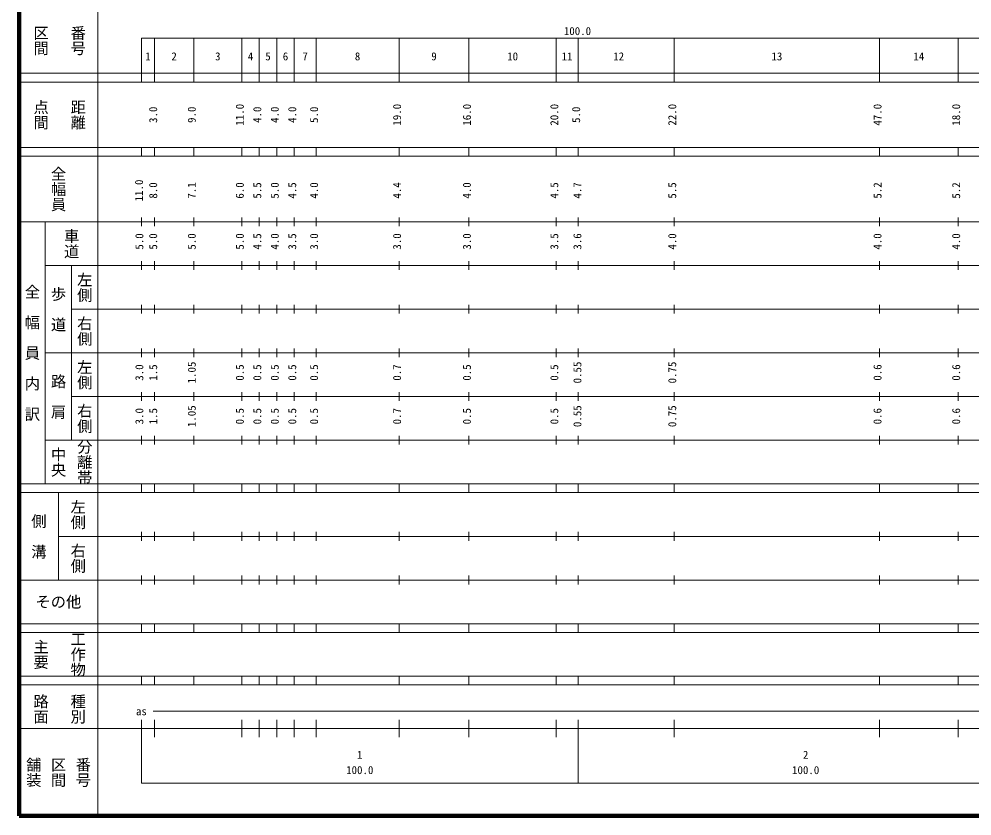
# Model space of a CAD drawing. Units: millimetres on the paper, enlarged 1000 times. Extents: x 40000 to 680000, y 20000 to 380000.
# Drawn here: x 40000 to 258154, y 20000 to 202409 of the extents above; entities that cross this region are included whole.
import ezdxf
from ezdxf.enums import TextEntityAlignment as Align

# ---------------------------------------------------------------- set-up
doc = ezdxf.new("R2010")
doc.units = ezdxf.units.MM
doc.header["$LTSCALE"] = 1000
doc.layers.add('M-TTL', color=2, linetype='Continuous', lineweight=140)
doc.layers.add('M-TTL-BAND', color=7, linetype='Continuous', lineweight=13)
doc.styles.add('@ＭＳ ゴシック', font='')
doc.styles.add('ＭＳ ゴシック', font='')
doc.styles.get('@ＭＳ ゴシック').set_extended_font_data('@MS Gothic')
doc.styles.get('ＭＳ ゴシック').set_extended_font_data('MS Gothic')

msp = doc.modelspace()

# ---------------------------------------------------------------- linework, layer by layer
at = {"layer": 'M-TTL'}
for p, q in [((40000, 380000), (40000, 20000)), ((40000, 20000), (680000, 20000))]:
    msp.add_line(p, q, dxfattribs=at)
at = {"layer": 'M-TTL-BAND'}
for p, q in [((58000, 370000), (58000, 20000)), ((68000, 198000), (579000, 198000)), ((68000, 198000), (68000, 188000)), ((71000, 188000), (71000, 198000)), ((80000, 188000), (80000, 198000)), ((91000, 188000), (91000, 198000)), ((95000, 188000), (95000, 198000)), ((99000, 188000), (99000, 198000)), ((103000, 188000), (103000, 198000)), ((108000, 188000), (108000, 198000)), ((127000, 188000), (127000, 198000)), ((143000, 188000), (143000, 198000)), ((163000, 188000), (163000, 198000)), ((168000, 188000), (168000, 198000)), ((168000, 188000), (168000, 198000)), ((190000, 188000), (190000, 198000)), ((237000, 188000), (237000, 198000)), ((255000, 188000), (255000, 198000)), ((40000, 190000), (579000, 190000)), ((40000, 188000), (579000, 188000)), ((40000, 173000), (579000, 173000)), ((68000, 171000), (68000, 173000)), ((71000, 171000), (71000, 173000)), ((80000, 171000), (80000, 173000)), ((91000, 171000), (91000, 173000)), ((95000, 171000), (95000, 173000)), ((99000, 171000), (99000, 173000)), ((103000, 171000), (103000, 173000)), ((108000, 171000), (108000, 173000)), ((127000, 171000), (127000, 173000)), ((143000, 171000), (143000, 173000)), ((163000, 171000), (163000, 173000)), ((168000, 171000), (168000, 173000)), ((190000, 171000), (190000, 173000)), ((237000, 171000), (237000, 173000)), ((255000, 171000), (255000, 173000)), ((40000, 171000), (579000, 171000)), ((40000, 156000), (579000, 156000)), ((46000, 96000), (46000, 156000)), ((68000, 155000), (68000, 157000)), ((71000, 155000), (71000, 157000)), ((80000, 155000), (80000, 157000)), ((91000, 155000), (91000, 157000)), ((95000, 155000), (95000, 157000)), ((99000, 155000), (99000, 157000)), ((103000, 155000), (103000, 157000)), ((108000, 155000), (108000, 157000)), ((127000, 155000), (127000, 157000)), ((143000, 155000), (143000, 157000)), ((163000, 155000), (163000, 157000)), ((168000, 155000), (168000, 157000)), ((190000, 155000), (190000, 157000)), ((237000, 155000), (237000, 157000)), ((255000, 155000), (255000, 157000)), ((68000, 145000), (68000, 147000)), ((71000, 145000), (71000, 147000)), ((80000, 145000), (80000, 147000)), ((91000, 145000), (91000, 147000)), ((95000, 145000), (95000, 147000)), ((99000, 145000), (99000, 147000)), ((103000, 145000), (103000, 147000)), ((108000, 145000), (108000, 147000)), ((127000, 145000), (127000, 147000)), ((143000, 145000), (143000, 147000)), ((163000, 145000), (163000, 147000)), ((168000, 145000), (168000, 147000)), ((190000, 145000), (190000, 147000)), ((237000, 145000), (237000, 147000)), ((255000, 145000), (255000, 147000)), ((46000, 146000), (579000, 146000)), ((52000, 146000), (52000, 106000)), ((52000, 136000), (579000, 136000)), ((68000, 135000), (68000, 137000)), ((71000, 135000), (71000, 137000)), ((80000, 135000), (80000, 137000)), ((91000, 135000), (91000, 137000)), ((95000, 135000), (95000, 137000)), ((99000, 135000), (99000, 137000)), ((103000, 135000), (103000, 137000)), ((108000, 135000), (108000, 137000)), ((127000, 135000), (127000, 137000)), ((143000, 135000), (143000, 137000)), ((163000, 135000), (163000, 137000)), ((168000, 135000), (168000, 137000)), ((190000, 135000), (190000, 137000)), ((237000, 135000), (237000, 137000)), ((255000, 135000), (255000, 137000)), ((68000, 125000), (68000, 127000)), ((71000, 125000), (71000, 127000)), ((80000, 125000), (80000, 127000)), ((91000, 125000), (91000, 127000)), ((95000, 125000), (95000, 127000)), ((99000, 125000), (99000, 127000)), ((103000, 125000), (103000, 127000)), ((108000, 125000), (108000, 127000)), ((127000, 125000), (127000, 127000)), ((143000, 125000), (143000, 127000)), ((163000, 125000), (163000, 127000)), ((168000, 125000), (168000, 127000)), ((190000, 125000), (190000, 127000)), ((237000, 125000), (237000, 127000)), ((255000, 125000), (255000, 127000)), ((46000, 126000), (579000, 126000)), ((52000, 116000), (579000, 116000)), ((68000, 115000), (68000, 117000)), ((71000, 115000), (71000, 117000)), ((80000, 115000), (80000, 117000)), ((91000, 115000), (91000, 117000)), ((95000, 115000), (95000, 117000)), ((99000, 115000), (99000, 117000)), ((103000, 115000), (103000, 117000)), ((108000, 115000), (108000, 117000)), ((127000, 115000), (127000, 117000)), ((143000, 115000), (143000, 117000)), ((163000, 115000), (163000, 117000)), ((168000, 115000), (168000, 117000)), ((190000, 115000), (190000, 117000)), ((237000, 115000), (237000, 117000)), ((255000, 115000), (255000, 117000)), ((68000, 105000), (68000, 107000)), ((71000, 105000), (71000, 107000)), ((80000, 105000), (80000, 107000)), ((91000, 105000), (91000, 107000)), ((95000, 105000), (95000, 107000)), ((99000, 105000), (99000, 107000)), ((103000, 105000), (103000, 107000)), ((108000, 105000), (108000, 107000)), ((127000, 105000), (127000, 107000)), ((143000, 105000), (143000, 107000)), ((163000, 105000), (163000, 107000)), ((168000, 105000), (168000, 107000)), ((190000, 105000), (190000, 107000)), ((237000, 105000), (237000, 107000)), ((255000, 105000), (255000, 107000)), ((46000, 106000), (579000, 106000)), ((40000, 96000), (579000, 96000)), ((68000, 94000), (68000, 96000)), ((71000, 94000), (71000, 96000)), ((80000, 94000), (80000, 96000)), ((91000, 94000), (91000, 96000)), ((95000, 94000), (95000, 96000)), ((99000, 94000), (99000, 96000)), ((103000, 94000), (103000, 96000)), ((108000, 94000), (108000, 96000)), ((127000, 94000), (127000, 96000)), ((143000, 94000), (143000, 96000)), ((163000, 94000), (163000, 96000)), ((168000, 94000), (168000, 96000)), ((190000, 94000), (190000, 96000)), ((237000, 94000), (237000, 96000)), ((255000, 94000), (255000, 96000)), ((40000, 94000), (579000, 94000)), ((49000, 94000), (49000, 74000)), ((49000, 84000), (579000, 84000)), ((68000, 83000), (68000, 85000)), ((71000, 83000), (71000, 85000)), ((80000, 83000), (80000, 85000)), ((91000, 83000), (91000, 85000)), ((95000, 83000), (95000, 85000)), ((99000, 83000), (99000, 85000)), ((103000, 83000), (103000, 85000)), ((108000, 83000), (108000, 85000)), ((127000, 83000), (127000, 85000)), ((143000, 83000), (143000, 85000)), ((163000, 83000), (163000, 85000)), ((168000, 83000), (168000, 85000)), ((190000, 83000), (190000, 85000)), ((237000, 83000), (237000, 85000)), ((255000, 83000), (255000, 85000)), ((68000, 73000), (68000, 75000)), ((71000, 73000), (71000, 75000)), ((80000, 73000), (80000, 75000)), ((91000, 73000), (91000, 75000)), ((95000, 73000), (95000, 75000)), ((99000, 73000), (99000, 75000)), ((103000, 73000), (103000, 75000)), ((108000, 73000), (108000, 75000)), ((127000, 73000), (127000, 75000)), ((143000, 73000), (143000, 75000)), ((163000, 73000), (163000, 75000)), ((168000, 73000), (168000, 75000)), ((190000, 73000), (190000, 75000)), ((237000, 73000), (237000, 75000)), ((255000, 73000), (255000, 75000)), ((40000, 74000), (579000, 74000)), ((40000, 64000), (579000, 64000)), ((68000, 62000), (68000, 64000)), ((71000, 62000), (71000, 64000)), ((80000, 62000), (80000, 64000)), ((91000, 62000), (91000, 64000)), ((95000, 62000), (95000, 64000)), ((99000, 62000), (99000, 64000)), ((103000, 62000), (103000, 64000)), ((108000, 62000), (108000, 64000)), ((127000, 62000), (127000, 64000)), ((143000, 62000), (143000, 64000)), ((163000, 62000), (163000, 64000)), ((168000, 62000), (168000, 64000)), ((190000, 62000), (190000, 64000)), ((237000, 62000), (237000, 64000)), ((255000, 62000), (255000, 64000)), ((40000, 62000), (579000, 62000)), ((40000, 52000), (579000, 52000)), ((68000, 50000), (68000, 52000)), ((71000, 50000), (71000, 52000)), ((80000, 50000), (80000, 52000)), ((91000, 50000), (91000, 52000)), ((95000, 50000), (95000, 52000)), ((99000, 50000), (99000, 52000)), ((103000, 50000), (103000, 52000)), ((108000, 50000), (108000, 52000)), ((127000, 50000), (127000, 52000)), ((143000, 50000), (143000, 52000)), ((163000, 50000), (163000, 52000)), ((168000, 50000), (168000, 52000)), ((190000, 50000), (190000, 52000)), ((237000, 50000), (237000, 52000)), ((255000, 50000), (255000, 52000)), ((40000, 50000), (579000, 50000)), ((70694, 44000), (339194, 44000)), ((71000, 44000), (253638, 44000)), ((68000, 27500), (68000, 42000)), ((71000, 38000), (71000, 42000)), ((91000, 38000), (91000, 42000)), ((95000, 38000), (95000, 42000)), ((99000, 38000), (99000, 42000)), ((103000, 38000), (103000, 42000)), ((108000, 38000), (108000, 42000)), ((127000, 38000), (127000, 42000)), ((143000, 38000), (143000, 42000)), ((163000, 38000), (163000, 42000)), ((168000, 27500), (168000, 42000)), ((190000, 38000), (190000, 42000)), ((237000, 38000), (237000, 42000)), ((255000, 38000), (255000, 42000)), ((40000, 40000), (579000, 40000)), ((68000, 27500), (579000, 27500))]:
    msp.add_line(p, q, dxfattribs=at)

# ---------------------------------------------------------------- texts
at = {"layer": 'M-TTL-BAND', "style": '@ＭＳ ゴシック'}
for s, p in [('番号', (53500, 197500)), ('区間', (45000, 197500)), ('点間', (45000, 180500)), ('距離', (53500, 180500)), ('全幅員', (49000, 163500)), ('車道', (52000, 151000)), ('左側', (55000, 141000)), ('全\u3000幅\u3000員\u3000内\u3000訳', (43000, 126000)), ('歩\u3000道', (49000, 136000)), ('右側', (55000, 131000)), ('左側', (55000, 121000)), ('路\u3000肩', (49000, 116000)), ('右側', (55000, 111000)), ('分離帯', (55000, 101000)), ('中央', (49000, 101000)), ('左側', (53500, 89000)), ('側\u3000溝', (44500, 84000)), ('右側', (53500, 79000)), ('工作物', (53500, 57000)), ('主要', (45000, 57000)), ('路面', (45000, 44500)), ('種別', (53500, 44500)), ('舗装', (43333, 30000)), ('区間', (49000, 30000)), ('番号', (54667, 30000))]:
    msp.add_text(s, height=2566, rotation=270, dxfattribs=at).set_placement(p, align=Align.MIDDLE_CENTER)
at = {"layer": 'M-TTL-BAND', "style": 'ＭＳ ゴシック'}
for s, p in [('100.0', (167844, 198195)), ('1', (69500, 192405)), ('2', (75500, 192405)), ('3', (85500, 192405)), ('4', (93000, 192405)), ('5', (97000, 192405)), ('6', (101000, 192405)), ('7', (105500, 192405)), ('8', (117500, 192405)), ('9', (135000, 192405)), ('10', (153000, 192405)), ('11', (165458, 192405)), ('12', (177275, 192405)), ('13', (213500, 192405)), ('14', (246000, 192405)), ('as', (68000, 42500)), ('as', (68001, 42500)), ('1', (118000, 32523)), ('2', (220082, 32523)), ('100.0', (118000, 29033)), ('100.0', (220082, 29033))]:
    msp.add_text(s, height=1833, dxfattribs=at).set_placement(p, align=Align.BOTTOM_CENTER)
for s, p in [('3.0', (72170, 180500)), ('9.0', (81000, 180500)), ('11.0', (92000, 180500)), ('4.0', (96000, 180500)), ('4.0', (100000, 180500)), ('4.0', (104000, 180500)), ('5.0', (109000, 180500)), ('19.0', (128000, 180500)), ('16.0', (144000, 180500)), ('20.0', (164000, 180500)), ('5.0', (169000, 180500)), ('22.0', (191000, 180500)), ('47.0', (238000, 180500)), ('18.0', (256000, 180500)), ('11.0', (68916, 163174)), ('8.0', (72170, 163174)), ('7.1', (81000, 163174)), ('6.0', (92000, 163174)), ('5.5', (96000, 163174)), ('5.0', (100000, 163174)), ('4.5', (104000, 163174)), ('4.0', (109000, 163174)), ('4.4', (128000, 163174)), ('4.0', (144000, 163174)), ('4.5', (164000, 163174)), ('4.7', (169285, 163174)), ('5.5', (191000, 163174)), ('5.2', (238000, 163174)), ('5.2', (256000, 163174)), ('5.0', (69000, 151500)), ('5.0', (72170, 151500)), ('5.0', (81000, 151500)), ('5.0', (92000, 151500)), ('4.5', (96000, 151500)), ('4.0', (100000, 151500)), ('3.5', (104000, 151500)), ('3.0', (109000, 151500)), ('3.0', (128000, 151500)), ('3.0', (144000, 151500)), ('3.5', (164000, 151500)), ('3.6', (169285, 151500)), ('4.0', (191000, 151500)), ('4.0', (238000, 151500)), ('4.0', (256000, 151500)), ('3.0', (68997, 121500)), ('1.5', (72170, 121500)), ('1.05', (81000, 121500)), ('0.5', (92000, 121500)), ('0.5', (96000, 121500)), ('0.5', (100000, 121500)), ('0.5', (104000, 121500)), ('0.5', (109000, 121500)), ('0.7', (128000, 121500)), ('0.5', (144000, 121500)), ('0.5', (164000, 121500)), ('0.55', (169285, 121500)), ('0.75', (191000, 121500)), ('0.6', (238000, 121500)), ('0.6', (256000, 121500)), ('1.05', (81000, 111500)), ('0.55', (169285, 111500)), ('0.75', (191000, 111500)), ('3.0', (68997, 111500)), ('1.5', (72170, 111500)), ('0.5', (92000, 111500)), ('0.5', (96000, 111500)), ('0.5', (100000, 111500)), ('0.5', (104000, 111500)), ('0.5', (109000, 111500)), ('0.7', (128000, 111500)), ('0.5', (144000, 111500)), ('0.5', (164000, 111500)), ('0.6', (238000, 111500)), ('0.6', (256000, 111500))]:
    msp.add_text(s, height=1833, rotation=90, dxfattribs=at).set_placement(p, align=Align.BOTTOM_CENTER)
msp.add_text('その他', height=2566, dxfattribs=at).set_placement((49000, 69000), align=Align.MIDDLE_CENTER)

doc.saveas('drawing.dxf')
